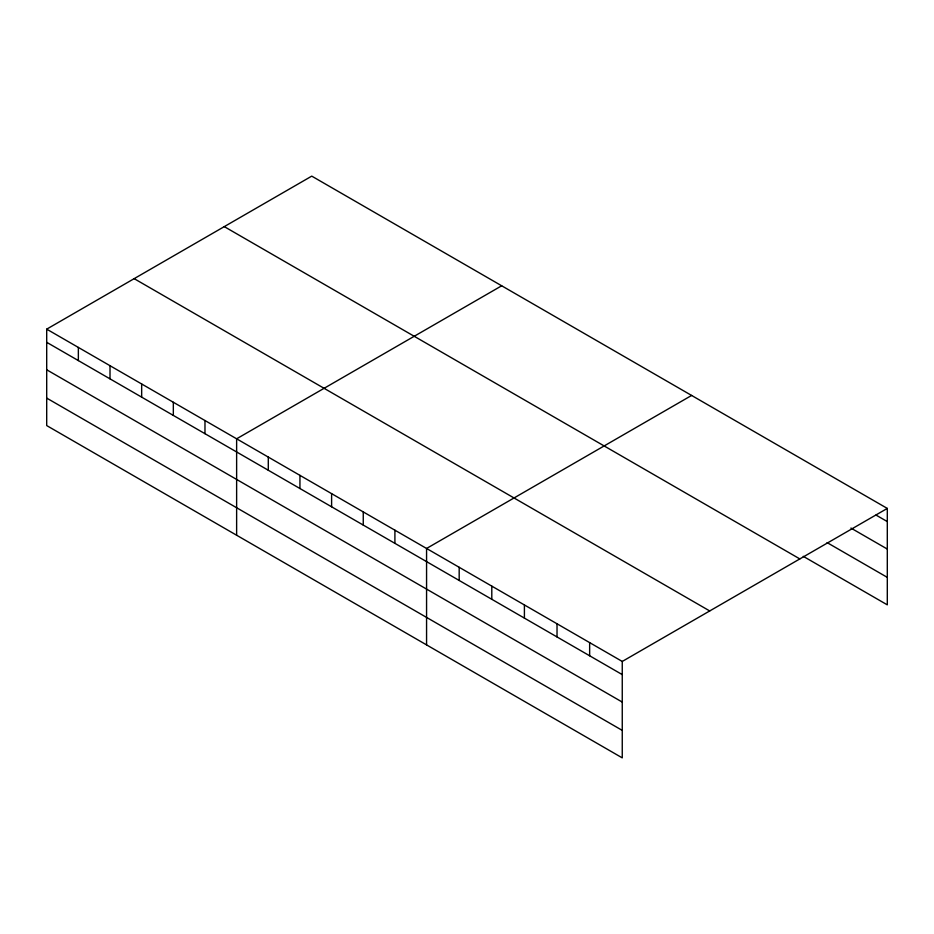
<?xml version="1.0" encoding="UTF-8"?>
<svg xmlns="http://www.w3.org/2000/svg" width="934" height="934" viewBox="0 0 934 934"><rect width="100%" height="100%" fill="white"/><g stroke="black" fill="none" stroke-linecap="round" stroke-linejoin="round"><path stroke-width="1.4" d="M46.7 329.153L622.254 661.447L622.254 757.871L46.7 425.577L46.7 329.153L311.746 176.129L887.3 508.423L887.3 604.847L803.252 556.325M501.675 285.792L236.629 438.805L236.629 535.229M691.615 395.444L426.569 548.468L426.569 644.892M622.254 661.447L887.3 508.423M876.01 515.066L887.3 521.581M850.921 528.06L887.3 549.052M827.092 542.607L887.3 577.364M224.277 226.623L799.831 558.917M134.169 278.659L709.723 610.953M46.7 342.311L622.254 674.605M46.7 369.782L622.254 702.076M46.7 398.094L622.254 730.388M589.646 642.615L589.646 655.773M557.026 623.784L557.026 636.941M524.406 604.952L524.406 618.11M491.798 586.132L491.798 599.278M459.178 567.3L459.178 580.446M394.907 530.185L394.907 543.343M363.256 511.914L363.256 525.071M331.605 493.642L331.605 506.788M299.942 475.359L299.942 488.517M268.291 457.088L268.291 470.234M204.978 420.534L204.978 433.691M173.327 402.262L173.327 415.408M141.664 383.979L141.664 397.137M110.014 365.708L110.014 378.854M78.351 347.425L78.351 360.582"/></g></svg>
